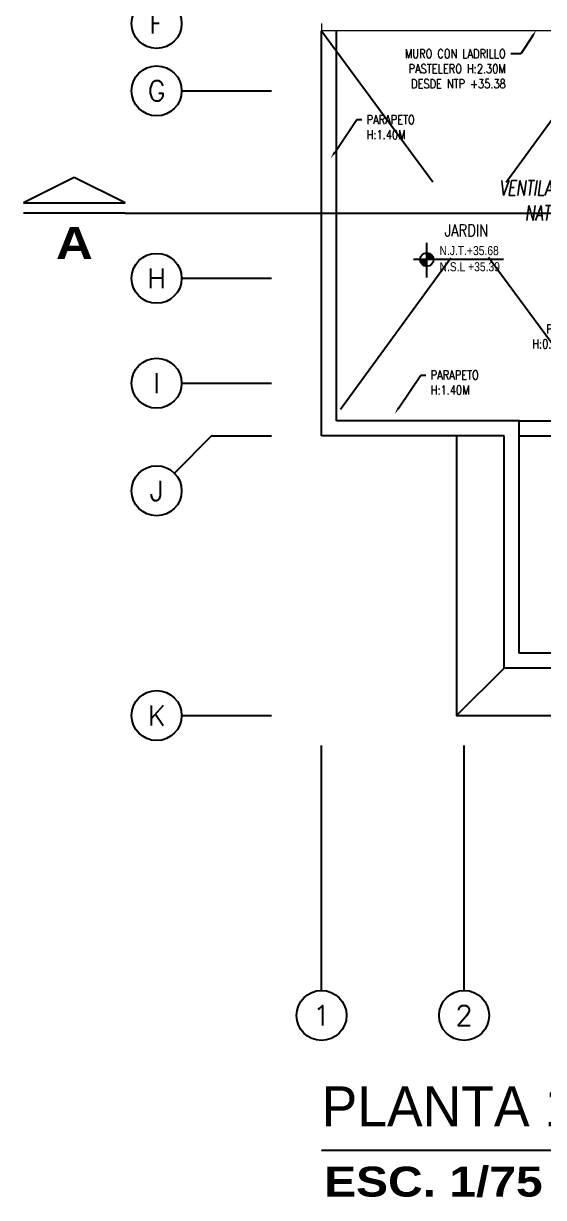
# Model space of a CAD drawing. Header units: millimetres. Extents: x -3 to 53, y -269 to 39.
# Drawn here: x -2.98 to 2.22, y -168.84 to -157.09 of the extents above; entities that cross this region are included whole.
import ezdxf
from ezdxf import colors
from ezdxf.entities.mleader import LeaderData, LeaderLine
from ezdxf.enums import TextEntityAlignment as Align
from ezdxf.math import Vec2, Vec3

# ---------------------------------------------------------------- set-up
doc = ezdxf.new("R2010")
doc.units = ezdxf.units.MM
doc.header["$LTSCALE"] = 15
for name, pattern in [('CENTER', [2, 1.25, -0.25, 0.25, -0.25]), ('HIDDEN2', [0.1875, 0.125, -0.0625]), ('PHANTOM', [63.5, 31.75, -6.35, 6.35, -6.35, 6.35, -6.35]), ('PHANTOM2', [1.25, 0.625, -0.125, 0.125, -0.125, 0.125, -0.125])]:
    doc.linetypes.add(name, pattern=pattern)
doc.layers.get('0').update_dxf_attribs({"color": 250})
for name, color, linetype in [('A-CORTE', 250, 'CENTER'), ('A-EJES', 251, 'PHANTOM'), ('A-LINEAS', 250, 'Continuous'), ('A-MURO BAJO', 251, 'Continuous'), ('A-NIVELES-NPT', 252, 'Continuous'), ('A-PROYECCIONES', 250, 'HIDDEN2'), ('A-TEXTO-AMBIENTE', 252, 'Continuous'), ('A-TEXTO-INDICACIONES', 250, 'Continuous'), ('L-03_EQUIP-ACCES', 160, 'Continuous'), ('L13 Texto Grande', 150, 'Continuous'), ('L3 Equipos y Ductos', 160, 'Continuous'), ('L6 Linea fina', 141, 'Continuous')]:
    doc.layers.add(name, color=color, linetype=linetype)
doc.layers.add('A-MUROS', color=252, linetype='Continuous', lineweight=30)
doc.layers.add('DLP_MURO ALTO', color=250, linetype='Continuous', lineweight=20)
doc.styles.add('JNV ING', font='romans.shx', dxfattribs={"width": 0.7, "oblique": 8, "height": 0.15})
doc.styles.add('R160-75', font='', dxfattribs={"height": 0.6})
doc.styles.add('R175-75', font='GOTHIC.TTF', dxfattribs={"height": 0.4})
doc.styles.add('R80', font='ARIALN.TTF', dxfattribs={"height": 2.03})
doc.styles.add('ROMANS', font='romans.shx', dxfattribs={"width": 0.8})
doc.styles.add('TXT_COTAS', font='romans.shx', dxfattribs={"width": 0.8})
doc.styles.get('R160-75').set_extended_font_data('Arial Black', bold=True)

# ---------------------------------------------------------------- blocks, each defined once
blk = doc.blocks.new('A$Cd50af844')
at = {"layer": 'L13 Texto Grande'}
blk.add_lwpolyline([(0, -1.1), (42.416, -1.1)], dxfattribs=at)
at = {"layer": 'L13 Texto Grande', "attachment_point": 1}
for s, insert, char_height, width, style in [('PLANTA 13° PISO', (0, -0.46), 0.4, 16.52965, 'R175-75'), ('ESC. 1/75', (0.025, -1.263), 0.3, 10.72512, 'R160-75')]:
    blk.add_mtext(s, dxfattribs=dict(at, insert=insert, char_height=char_height, width=width, style=style))
blk = doc.blocks.new('SIM NIVEL PLANTA')
at = {"linetype": 'Continuous'}
h = blk.add_hatch(dxfattribs=at)
h.set_pattern_fill('_USER', color=256, scale=0.089997, angle=45, style=0, pattern_type=0)
h.set_pattern_definition([(45, (31854.49523, 23864.84028), (-0.06363728001, 0.06363728001), [])])
h.paths.add_polyline_path([(-17.33, 0), (-15.98, 0, 0.409209), (-17.33, 1.33)])
h.paths.add_polyline_path([(-18.68, 0, 0.004279), (-18.68, -0.02, 0.414214), (-17.33, -1.37), (-17.33, 0)])
for p, q in [((-17.33, -3.58), (-17.33, 3.34)), ((-2, 0), (-20, 0))]:
    blk.add_line(p, q)
blk.add_circle((-17.33, -0.02), 1.35, dxfattribs=at)
at = {"style": 'R80'}
blk.add_attdef('N.P.T.+0.00', text='', height=1.8, dxfattribs=at).set_placement((-8.87, 1.77), align=Align.MIDDLE_CENTER)
blk = doc.blocks.new('*U103')
blk.add_line((-5.08, 3), (5.08, 3))
blk.add_lwpolyline([(5.08, 4.02), (-5.08, 4.02), (0, 6.56)], close=True)
at = {"linetype": 'Continuous', "style": 'R160-75'}
blk.add_attdef('A', text='', height=0.3, dxfattribs=at).set_placement((0, 0), align=Align.MIDDLE_CENTER)
blk = doc.blocks.new('Cortes-Elev.')
at = {"layer": 'A-CORTE', "linetype": 'CENTER', "ltscale": 0.5}
blk.add_lwpolyline([(-1.966, 27.228), (51.86, 27.228)], dxfattribs=at)
ref = blk.add_blockref('*U103', (-2.474, 26.928), dxfattribs=dict(at, xscale=-0.1000000000000001, yscale=0.1000000000000001, zscale=-0.1000000000000001))
ref.add_attrib('A', 'A', dxfattribs={"layer": '0', "linetype": 'Continuous', "extrusion": (0, 0, -1), "height": 0.32, "style": 'R160-75'}).set_placement((2.474, 26.928), align=Align.MIDDLE)
blk = doc.blocks.new('Ejes_Torre G')
at = {"layer": 'A-EJES', "linetype": 'PHANTOM2', "ltscale": 0.5}
blk.add_line((-1.1, 2.8), (-1.473, 2.427), dxfattribs=at)
for points in [[(-1.4, 6.25), (-0.5, 6.25)], [(-1.4, 4.375), (-0.5, 4.375)], [(-1.4, 3.325), (-0.5, 3.325)], [(-1.1, 2.8), (-0.5, 2.8)], [(-1.4, 0), (-0.5, 0)], [(0, -2.75), (0, -0.3)], [(1.425, -2.75), (1.425, -0.3)]]:
    blk.add_lwpolyline(points, dxfattribs=at)
at = {"layer": 'A-EJES', "linetype": 'Continuous'}
for centre in [(-1.65, 6.925), (-1.65, 6.25), (-1.65, 4.375), (-1.65, 3.325), (-1.65, 2.25), (-1.65, 0), (0, -3), (1.425, -3)]:
    blk.add_circle(centre, 0.25, dxfattribs=at)
at = {"layer": 'A-EJES', "linetype": 'Continuous', "style": 'ROMANS'}
for s, p in [('F', (-1.65, 6.925)), ('G', (-1.65, 6.25)), ('H', (-1.65, 4.375)), ('I', (-1.65, 3.325)), ('J', (-1.65, 2.25)), ('K', (-1.65, 0)), ('1', (0, -3)), ('2', (1.425, -3))]:
    blk.add_text(s, height=0.2, dxfattribs=at).set_placement(p, align=Align.MIDDLE_CENTER)
blk = doc.blocks.new('A$Cf63d7a2a')
at = {"layer": 'L6 Linea fina'}
ml = blk.add_multileader_mtext('Standard', dxfattribs=at)
ml.set_content('VENTILACIÓN\\PNATURAL', color=12, style='JNV ING')
ml.set_leader_properties(color=256, linetype='ByLayer', lineweight=-1)
ml.build(insert=Vec2(0, 0))
ml.multileader.update_dxf_attribs({"dogleg_length": 0.05, "arrow_head_size": 0.15})
ctx = ml.context
ctx.base_point, ctx.char_height, ctx.arrow_head_size, ctx.landing_gap_size, ctx.plane_origin = Vec3(1.363, -5.659), 0.15, 0.15, 0.07, Vec3(3.103, -6.07)
ctx.text_align_type = 2
notes = []
notes.append((ctx, [(0, (1, 1, 0), (2.478, -5.659), (-1, 0), 0.05, [(0, [(3.103, -5.328)], 0, [])])]))
ctx.mtext.insert, ctx.mtext.alignment, ctx.mtext.flow_direction = Vec3(2.358, -5.584), 3, 5
for ctx, leaders in notes:
    for number, flags, end, landing, length, lines in leaders:
        leader = LeaderData()
        leader.index, (leader.has_last_leader_line, leader.has_dogleg_vector, leader.attachment_direction) = number, flags
        leader.last_leader_point, leader.dogleg_vector, leader.dogleg_length = Vec3(end), Vec3(landing), length
        for number, points, colour, breaks in lines:
            line = LeaderLine()
            line.index, line.vertices, line.color, line.breaks = number, Vec3.list(points), colors.encode_raw_color(colour), breaks
            leader.lines.append(line)
        ctx.leaders.append(leader)

msp = doc.modelspace()

# ---------------------------------------------------------------- linework, layer by layer
at = {"layer": 'A-LINEAS'}
msp.add_line((1.35, -164.0142), (1.825, -163.5393), dxfattribs=at)
msp.add_lwpolyline([(1.35, -161.2143), (1.35, -164.0142), (15.1, -164.0143), (15.1, -163.5393)], dxfattribs=at)
at = {"layer": 'A-MURO BAJO'}
for p, q in [((0, -161.2143), (0, -157.1643)), ((0.15, -161.0643), (0.15, -157.1643)), ((1.975, -161.0643), (0.15, -161.0643)), ((1.975, -163.3893), (1.975, -161.0643)), ((1.825, -161.2143), (0, -161.2143)), ((1.825, -163.5393), (1.825, -161.2143)), ((10.35, -163.3893), (1.975, -163.3893)), ((10.35, -163.5393), (1.825, -163.5393))]:
    msp.add_line(p, q, dxfattribs=at)
for points in [[(1.975, -161.0643), (4.7, -161.0643), (4.7, -160.7643)], [(1.975, -161.2143), (4.85, -161.2143), (4.85, -160.7643)]]:
    msp.add_lwpolyline(points, dxfattribs=at)
at = {"layer": 'A-PROYECCIONES'}
msp.add_line((2.95, -157.1643), (0, -161.2143), dxfattribs=at)
msp.add_lwpolyline([(0, -157.1643), (4.7, -163.5393)], dxfattribs=at)
at = {"layer": 'DLP_MURO ALTO'}
for p in [(0, -157.0893), (2.95, -157.1643)]:
    msp.add_line(p, (0, -157.1643), dxfattribs=at)

# ---------------------------------------------------------------- block references
at = {"layer": 'A-CORTE'}
msp.add_blockref('Cortes-Elev.', (0, -186.2143), dxfattribs=at)
at = {"layer": 'A-MUROS'}
msp.add_blockref('Ejes_Torre G', (0, -164.0143), dxfattribs=at)
at = {"layer": 'A-NIVELES-NPT', "xscale": 0.05, "yscale": 0.05, "zscale": 0.05}
msp.add_blockref('SIM NIVEL PLANTA', (1.9194, -159.4504), dxfattribs=at).add_auto_attribs({'N.P.T.+0.00': 'N.J.T.+35.68'})
at = {"layer": 'L-03_EQUIP-ACCES'}
msp.add_blockref('A$Cd50af844', (0, -167.2643), dxfattribs=at)
at = {"layer": 'L3 Equipos y Ductos'}
msp.add_blockref('A$Cf63d7a2a', (0.2803, -153.0764), dxfattribs=at)

# ---------------------------------------------------------------- texts
at = {"layer": 'A-NIVELES-NPT', "insert": (1.1793, -159.4782), "char_height": 0.09, "attachment_point": 1, "style": 'R80'}
msp.add_mtext_dynamic_manual_height_columns('N.S.L +35.39', width=0.609411, gutter_width=12.5, heights=[0], dxfattribs=at)
at = {"layer": 'A-TEXTO-AMBIENTE', "style": 'ROMANS', "width": 0.8}
msp.add_text('JARDIN', height=0.12, dxfattribs=at).set_placement((1.4485, -159.2195, 0), align=Align.CENTER)

# ---------------------------------------------------------------- leaders
at = {"layer": 'A-TEXTO-INDICACIONES'}
ml = msp.add_multileader_mtext('Standard', dxfattribs=at)
ml.set_content('\\pxsm1;MURO CON LADRILLO PASTELERO H:2.30M DESDE NTP +35.38', color=256, style='TXT_COTAS')
ml.set_leader_properties(color=256)
ml.build(insert=Vec2(0, 0))
ml.multileader.update_dxf_attribs({"dogleg_length": 0.05, "arrow_head_size": 0.07})
ctx = ml.context
ctx.base_point, ctx.char_height, ctx.arrow_head_size, ctx.landing_gap_size, ctx.plane_origin = Vec3(0.6612, -157.3922), 0.09, 0.07, 0.05, Vec3(2.0967, -157.9309)
ctx.text_align_type = 2
notes = []
notes.append((ctx, [(0, (1, 1, 0), (1.9941, -157.3922), (-1, 0), 0.1015, [(0, [(2.1469, -157.1581)], 0, [])])]))
ctx.mtext.insert, ctx.mtext.width, ctx.mtext.defined_height, ctx.mtext.alignment, ctx.mtext.flow_direction = Vec3(1.8426, -157.3472), 1.401215, 0.8046, 3, 5
ml = msp.add_multileader_mtext('Standard', dxfattribs=at)
ml.set_content('\\pxsm1;PARAPETO\\P\\pt16;H:1.40M', color=256, style='TXT_COTAS')
ml.set_leader_properties(color=256)
ml.build(insert=Vec2(0, 0))
ml.multileader.update_dxf_attribs({"dogleg_length": 0.05, "arrow_head_size": 0.07})
ctx = ml.context
ctx.base_point, ctx.char_height, ctx.arrow_head_size, ctx.landing_gap_size, ctx.plane_origin = Vec3(0.401, -158.0516), 0.09, 0.07, 0.05, Vec3(-0.0427, -158.1285)
notes.append((ctx, [(0, (1, 1, 0), (0.351, -158.0516), (1, 0), 0.05, [(0, [(0.0924, -158.4375)], 0, [])])]))
ctx.mtext.insert, ctx.mtext.width, ctx.mtext.defined_height, ctx.mtext.flow_direction = Vec3(0.451, -158.0066), 1.024058, 0.5146, 5
ml = msp.add_multileader_mtext('Standard', dxfattribs=at)
ml.set_content('\\pxsm1,t16;PTO. RIEGO H:0.60M SNPT', color=256, style='TXT_COTAS')
ml.set_leader_properties(color=256)
ml.build(insert=Vec2(0, 0))
ml.multileader.update_dxf_attribs({"dogleg_length": 0.05, "arrow_head_size": 0.07})
ctx = ml.context
ctx.base_point, ctx.char_height, ctx.arrow_head_size, ctx.landing_gap_size, ctx.plane_origin = Vec3(1.9813, -160.145), 0.09, 0.07, 0.05, Vec3(1.8157, -160.1721)
ctx.text_align_type = 2
notes.append((ctx, [(1, (1, 1, 0), (2.889, -160.145), (-1, 0), 0.05, [(0, [(3.0453, -159.8632)], 0, [])])]))
ctx.mtext.insert, ctx.mtext.width, ctx.mtext.defined_height, ctx.mtext.alignment, ctx.mtext.flow_direction = Vec3(2.789, -160.1), 0.885195, 0.5146, 3, 5
ml = msp.add_multileader_mtext('Standard', dxfattribs=at)
ml.set_content('\\pxsm1;PARAPETO\\P\\pt16;H:1.40M', color=256, style='TXT_COTAS')
ml.set_leader_properties(color=256)
ml.build(insert=Vec2(0, 0))
ml.multileader.update_dxf_attribs({"dogleg_length": 0.05, "arrow_head_size": 0.07})
ctx = ml.context
ctx.base_point, ctx.char_height, ctx.arrow_head_size, ctx.landing_gap_size, ctx.plane_origin = Vec3(1.0415, -160.6071), 0.09, 0.07, 0.05, Vec3(0.5977, -160.684)
notes.append((ctx, [(0, (1, 1, 0), (0.9915, -160.6071), (1, 0), 0.05, [(0, [(0.7328, -160.993)], 0, [])])]))
ctx.mtext.insert, ctx.mtext.width, ctx.mtext.defined_height, ctx.mtext.flow_direction = Vec3(1.0915, -160.5621), 1.024058, 0.5146, 5
for ctx, leaders in notes:
    for number, flags, end, landing, length, lines in leaders:
        leader = LeaderData()
        leader.index, (leader.has_last_leader_line, leader.has_dogleg_vector, leader.attachment_direction) = number, flags
        leader.last_leader_point, leader.dogleg_vector, leader.dogleg_length = Vec3(end), Vec3(landing), length
        for number, points, colour, breaks in lines:
            line = LeaderLine()
            line.index, line.vertices, line.color, line.breaks = number, Vec3.list(points), colors.encode_raw_color(colour), breaks
            leader.lines.append(line)
        ctx.leaders.append(leader)

doc.saveas('drawing.dxf')
